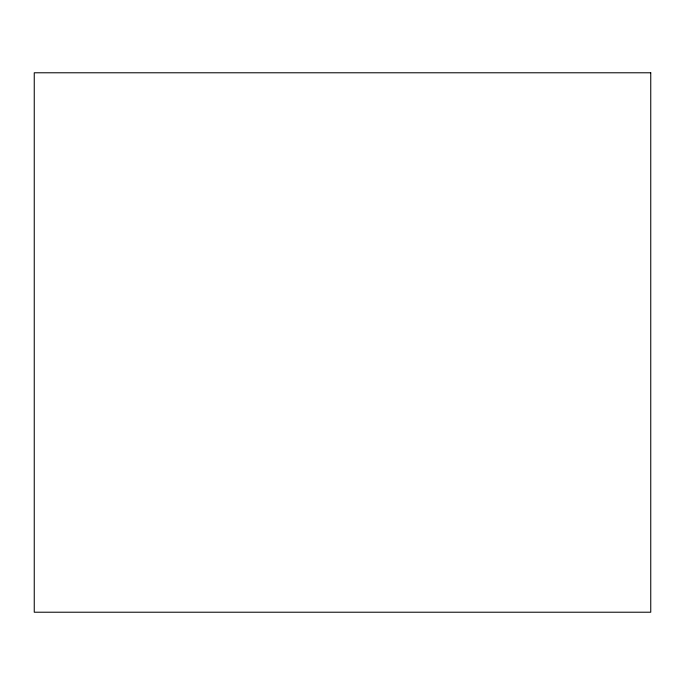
<?xml version="1.0" encoding="UTF-8"?>
<svg xmlns="http://www.w3.org/2000/svg" width="685" height="685" viewBox="0 0 685 685"><rect width="100%" height="100%" fill="white"/><g stroke="black" fill="none" stroke-linecap="round" stroke-linejoin="round"><path stroke-width="1.03" d="M650.75 72.781L34.25 72.781L34.25 612.219L650.75 612.219L650.75 72.781"/></g></svg>
